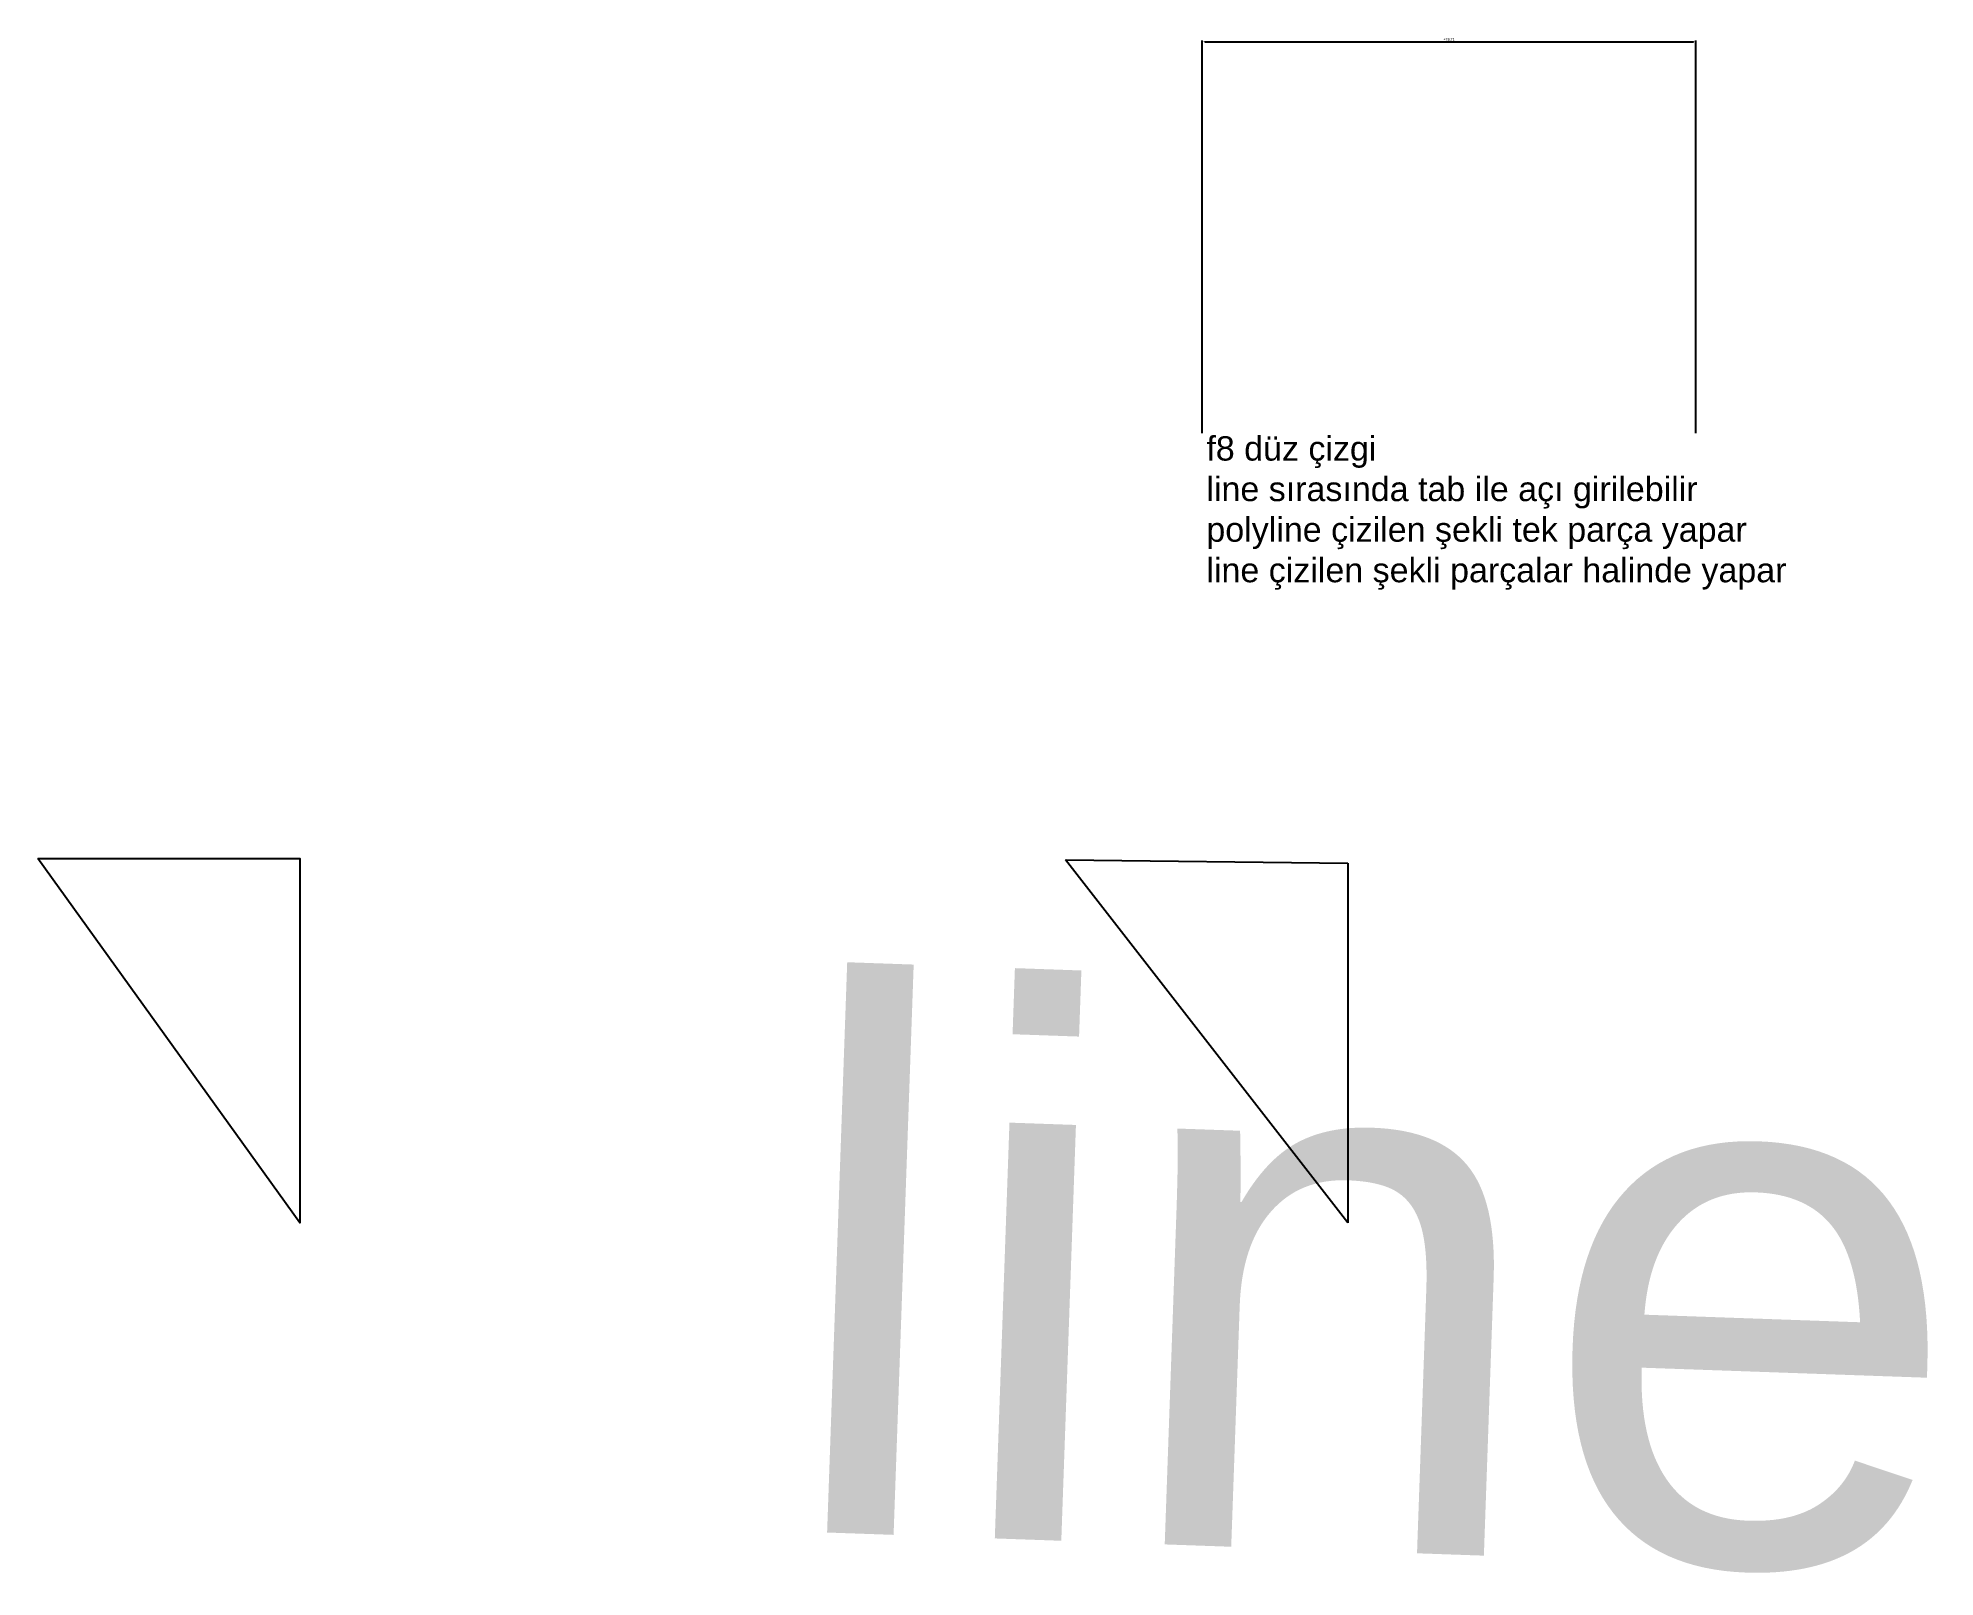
# Model space of a CAD drawing. Header units: millimetres. Extents: x -3066 to -1226, y 6337 to 7830.
import ezdxf

# ---------------------------------------------------------------- set-up
doc = ezdxf.new("R2010")
doc.units = ezdxf.units.MM
doc.styles.get("Standard").update_dxf_attribs({"font": 'arial.ttf'})
doc.dimstyles.new('ISO-25', dxfattribs={"dimtxt": 2.5, "dimasz": 2.5, "dimexe": 1.25, "dimexo": 0.625, "dimtad": 1, "dimtxsty": 'Standard', "dimcen": 2.5, "dimadec": 0, "dimazin": 0, "dimtfac": 1, "dimtmove": 0, "dimatfit": 3, "dimfxl": 1, "dimarcsym": 0})

# ---------------------------------------------------------------- blocks, each defined once
blk = doc.blocks.new('*D3')
at = {"color": 0, "lineweight": -2, "transparency": 16777216}
for p, q in [((-1936.3, 7446.9), (-1936.3, 7827.8)), ((-1933.8, 7826.5), (-1460, 7826.5)), ((-1457.5, 7446.9), (-1457.5, 7827.8))]:
    blk.add_line(p, q, dxfattribs=at)
at = {"color": 0, "transparency": 16777216}
for points in [[(-1933.8, 7827), (-1933.8, 7826.1), (-1936.3, 7826.5)], [(-1460, 7827), (-1460, 7826.1), (-1457.5, 7826.5)]]:
    blk.add_solid(points, dxfattribs=at)
at = {"layer": 'Defpoints', "color": 0, "transparency": 16777216}
for p in [(-1457.5, 7826.5), (-1936.3, 7446.3), (-1457.5, 7446.3)]:
    blk.add_point(p, dxfattribs=at)
at = {"color": 0, "transparency": 16777216, "insert": (-1696.9, 7828.7), "char_height": 2.5, "attachment_point": 5}
blk.add_mtext('478,71', dxfattribs=at)

msp = doc.modelspace()

# ---------------------------------------------------------------- linework, layer by layer
for p, q in [((-2068.84, 7033.041), (-1795.121, 7029.643)), ((-1795.121, 6680.622), (-2068.84, 7033.041)), ((-1795.121, 7029.643), (-1795.121, 6680.622))]:
    msp.add_line(p, q)
msp.add_lwpolyline([(-3065.65, 7034.212), (-2811.758, 7034.212), (-2811.758, 6680.622), (-3065.65, 7034.212)])

# ---------------------------------------------------------------- texts
msp.add_text('line', height=525.641, rotation=357.982145).set_placement((-2349.652, 6382.045))
at = {"insert": (-1932.339, 7443.876), "char_height": 23.60585, "attachment_point": 1}
msp.add_mtext_dynamic_manual_height_columns('f8 düz çizgi\\Pline sırasında tab ile açı girilebilir\\Ppolyline çizilen şekli tek parça yapar\\Pline çizilen şekli parçalar halinde yapar', width=15066.18752, gutter_width=118.029, heights=[0], dxfattribs=at)

# ---------------------------------------------------------------- dimensions: what is measured, and where the dimension line sits
dim = msp.add_linear_dim(base=(-1457.544, 7826.54), p1=(-1936.254, 7446.283), p2=(-1457.544, 7446.283), dimstyle='ISO-25')
dim.commit()
dim.dimension.update_dxf_attribs({"geometry": '*D3', "text_midpoint": (-1696.899, 7828.668)})

doc.saveas('drawing.dxf')
